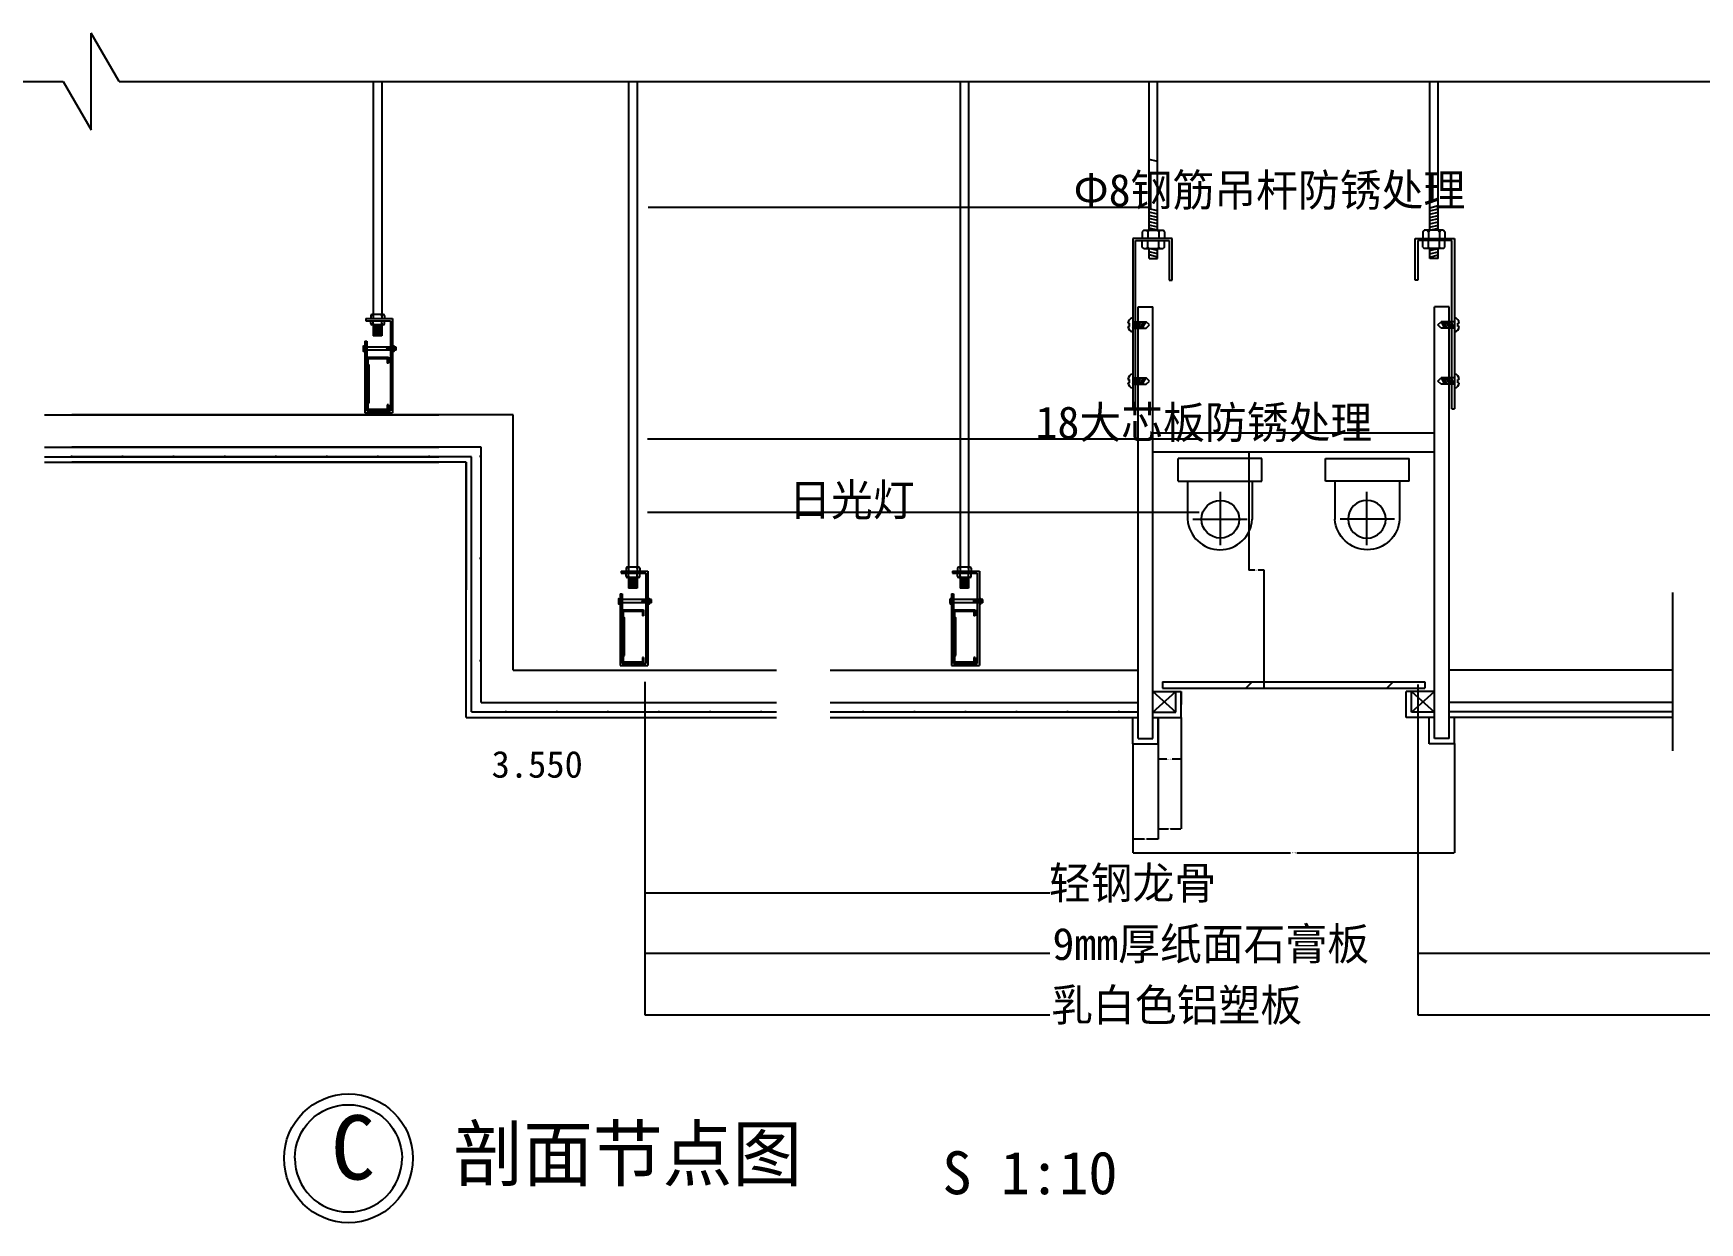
# Model space of a CAD drawing. Header units: metres. Extents: x -116298 to -111425, y -71583 to -67922.
# Drawn here: x -115002 to -113449, y -70342 to -69233 of the extents above; entities that cross this region are included whole.
import ezdxf

# ---------------------------------------------------------------- set-up
doc = ezdxf.new("R2010")
doc.units = ezdxf.units.M
for name, color, linetype in [('10', 8, 'Continuous'), ('10地线纹理填充', 8, 'Continuous'), ('20', 1, 'Continuous'), ('7', 7, 'Continuous'), ('8', 7, 'Continuous'), ('D', 3, 'Continuous'), ('墙柱', 2, 'Continuous'), ('家具', 3, 'Continuous')]:
    doc.layers.add(name, color=color, linetype=linetype)
doc.dimstyles.get("Standard").update_dxf_attribs({"dimtxt": 2.5, "dimasz": 2.5, "dimexe": 1.25, "dimexo": 0.625, "dimtad": 1, "dimcen": 2.5, "dimazin": 3, "dimtfac": 1, "dimtmove": 0, "dimatfit": 3})

# ---------------------------------------------------------------- blocks, each defined once
blk = doc.blocks.new('HY-4')
at = {"layer": '20'}
for points in [[(-5, 0, -1), (5, 0, -1)], [(-5, 0, 1), (5, 0, 1)]]:
    blk.add_lwpolyline(points, format="xyb", dxfattribs=at)
blk.add_circle((0, 0), 6, dxfattribs=at)
blk.add_circle((0, 0), 6, dxfattribs=at)
blk = doc.blocks.new('管灯')
for p, q in [((-133.51, 234.02), (-133.51, 164.05)), ((-175.41, 149.92), (-175.41, 200.06)), ((-97.4, 199.91), (-168.68, 199.91)), ((-90.55, 149.92), (-90.55, 199.91)), ((-78.1, 149.92), (-187.85, 149.92)), ((-187.85, 149.92), (-187.85, 119.92)), ((-78.1, 149.92), (-78.1, 119.92)), ((-187.85, 119.92), (-78.1, 119.92))]:
    blk.add_line(p, q)
blk.add_circle((-133.51, 199.91), 24.78)
blk.add_arc((-132.97, 197.42), 42.5, 3.36, 176.64)
blk = doc.blocks.new('_CLOSEDFILLED')
at = {"color": 0, "linetype": 'BYBLOCK'}
blk.add_solid([(-1, 0.2), (0, 0), (-1, -0.2)], dxfattribs=at)
blk = doc.blocks.new('*D9')
for p, q in [((-113868.98, -69623.66), (-113868.98, -69733.9)), ((-113863.465, -69733.9), (-113869.23, -69733.9)), ((-113854.7, -69733.9), (-113860.465, -69733.9)), ((-113854.95, -69844.14), (-113854.95, -69733.9))]:
    blk.add_line(p, q)
at = {"layer": 'Defpoints'}
for p in [(-113868.98, -69623.66), (-113854.95, -69733.9), (-113854.95, -69844.14)]:
    blk.add_point(p, dxfattribs=at)
at = {"layer": '7', "xscale": 0.25, "yscale": 0.25}
blk.add_blockref('_CLOSEDFILLED', (-113868.98, -69733.9), dxfattribs=at)
at = {"layer": '7', "xscale": 0.25, "yscale": 0.25, "rotation": 180}
blk.add_blockref('_CLOSEDFILLED', (-113854.95, -69733.9), dxfattribs=at)
at = {"layer": '7', "insert": (-113861.965, -69733.9), "char_height": 1, "attachment_point": 5}
blk.add_mtext('220', dxfattribs=at)
blk = doc.blocks.new('*D11')
for p, q in [((-114598.91, -69633.29), (-114598.91, -69752.29)), ((-114599.16, -69752.29), (-114599.41, -69752.29)), ((-114598.91, -69871.29), (-114598.91, -69752.29)), ((-114598.91, -69752.29), (-114598.91, -69752.29)), ((-114598.66, -69752.29), (-114598.41, -69752.29))]:
    blk.add_line(p, q)
at = {"layer": 'Defpoints'}
for p in [(-114598.91, -69633.29), (-114598.91, -69752.29), (-114598.91, -69871.29)]:
    blk.add_point(p, dxfattribs=at)
at = {"layer": '7', "xscale": 0.25, "yscale": 0.25}
blk.add_blockref('_CLOSEDFILLED', (-114598.91, -69752.29), dxfattribs=at)
at = {"layer": '7', "xscale": 0.25, "yscale": 0.25, "rotation": 180}
blk.add_blockref('_CLOSEDFILLED', (-114598.91, -69752.29), dxfattribs=at)
at = {"layer": '7', "insert": (-114598.91, -69751.165), "char_height": 1, "attachment_point": 5}
blk.add_mtext('150', dxfattribs=at)
blk = doc.blocks.new('*D13')
for p, q in [((-113932.35, -69847.07), (-113932.35, -69859.26)), ((-113932.6, -69859.26), (-113932.85, -69859.26)), ((-113932.35, -69871.46), (-113932.35, -69859.26)), ((-113932.35, -69859.26), (-113932.35, -69859.26)), ((-113932.1, -69859.26), (-113931.85, -69859.26))]:
    blk.add_line(p, q)
at = {"layer": 'Defpoints'}
for p in [(-113932.35, -69847.07), (-113932.35, -69859.26), (-113932.35, -69871.46)]:
    blk.add_point(p, dxfattribs=at)
at = {"layer": '10地线纹理填充', "xscale": 0.25, "yscale": 0.25}
blk.add_blockref('_CLOSEDFILLED', (-113932.35, -69859.26), dxfattribs=at)
at = {"layer": '10地线纹理填充', "xscale": 0.25, "yscale": 0.25, "rotation": 180}
blk.add_blockref('_CLOSEDFILLED', (-113932.35, -69859.26), dxfattribs=at)
at = {"layer": '10地线纹理填充', "insert": (-113932.35, -69858.135), "char_height": 1, "attachment_point": 5}
blk.add_mtext('20', dxfattribs=at)
blk = doc.blocks.new('*D14')
for p, q in [((-113977.23, -69895.85), (-113977.23, -69997.76)), ((-113677.54, -69895.76), (-113677.54, -69997.76)), ((-113976.98, -69997.76), (-113830.385, -69997.76)), ((-113824.385, -69997.76), (-113677.79, -69997.76))]:
    blk.add_line(p, q)
at = {"layer": 'Defpoints'}
for p in [(-113977.23, -69895.85), (-113677.54, -69895.76), (-113977.23, -69997.76)]:
    blk.add_point(p, dxfattribs=at)
at = {"layer": '7', "xscale": 0.25, "yscale": 0.25, "rotation": 180}
blk.add_blockref('_CLOSEDFILLED', (-113977.23, -69997.76), dxfattribs=at)
at = {"layer": '7', "xscale": 0.25, "yscale": 0.25}
blk.add_blockref('_CLOSEDFILLED', (-113677.54, -69997.76), dxfattribs=at)
at = {"layer": '7', "insert": (-113827.385, -69997.76), "char_height": 1, "attachment_point": 5}
blk.add_mtext('299,69', dxfattribs=at)
blk = doc.blocks.new('*D15')
for p, q in [((-113932.35, -69871.46), (-113932.35, -69910.26)), ((-113953.81, -69895.85), (-113953.81, -69910.26)), ((-113945.58, -69910.26), (-113954.06, -69910.26)), ((-113932.1, -69910.26), (-113940.58, -69910.26))]:
    blk.add_line(p, q)
at = {"layer": 'Defpoints'}
for p in [(-113932.35, -69871.46), (-113953.81, -69895.85), (-113932.35, -69910.26)]:
    blk.add_point(p, dxfattribs=at)
at = {"layer": '7', "xscale": 0.25, "yscale": 0.25}
blk.add_blockref('_CLOSEDFILLED', (-113953.81, -69910.26), dxfattribs=at)
at = {"layer": '7', "xscale": 0.25, "yscale": 0.25, "rotation": 180}
blk.add_blockref('_CLOSEDFILLED', (-113932.35, -69910.26), dxfattribs=at)
at = {"layer": '7', "insert": (-113943.08, -69910.26), "char_height": 1, "attachment_point": 5}
blk.add_mtext('21,46', dxfattribs=at)
blk = doc.blocks.new('*D16')
for p, q in [((-113953.81, -69871.46), (-113953.81, -69975.26)), ((-113932.35, -69871.46), (-113932.35, -69975.26)), ((-113953.56, -69975.26), (-113944.08, -69975.26)), ((-113942.08, -69975.26), (-113932.6, -69975.26))]:
    blk.add_line(p, q)
at = {"layer": 'Defpoints'}
for p in [(-113953.81, -69871.46), (-113932.35, -69871.46), (-113953.81, -69975.26)]:
    blk.add_point(p, dxfattribs=at)
at = {"layer": '7', "xscale": 0.25, "yscale": 0.25, "rotation": 180}
blk.add_blockref('_CLOSEDFILLED', (-113953.81, -69975.26), dxfattribs=at)
at = {"layer": '7', "xscale": 0.25, "yscale": 0.25}
blk.add_blockref('_CLOSEDFILLED', (-113932.35, -69975.26), dxfattribs=at)
at = {"layer": '7', "insert": (-113943.08, -69975.26), "char_height": 1, "attachment_point": 5}
blk.add_mtext('20', dxfattribs=at)
blk = doc.blocks.new('*D17')
for p, q in [((-113977.23, -69895.85), (-113977.23, -69984.76)), ((-113953.81, -69895.85), (-113953.81, -69984.76)), ((-113966.52, -69984.76), (-113977.48, -69984.76)), ((-113953.56, -69984.76), (-113964.52, -69984.76))]:
    blk.add_line(p, q)
at = {"layer": 'Defpoints'}
for p in [(-113977.23, -69895.85), (-113953.81, -69895.85), (-113953.81, -69984.76)]:
    blk.add_point(p, dxfattribs=at)
at = {"layer": '7', "xscale": 0.25, "yscale": 0.25}
blk.add_blockref('_CLOSEDFILLED', (-113977.23, -69984.76), dxfattribs=at)
at = {"layer": '7', "xscale": 0.25, "yscale": 0.25, "rotation": 180}
blk.add_blockref('_CLOSEDFILLED', (-113953.81, -69984.76), dxfattribs=at)
at = {"layer": '7', "insert": (-113965.52, -69984.76), "char_height": 1, "attachment_point": 5}
blk.add_mtext('25', dxfattribs=at)

msp = doc.modelspace()

# ---------------------------------------------------------------- hatches: boundary and pattern name
at = {"layer": '10'}
h = msp.add_hatch(dxfattribs=at)
h.set_pattern_fill('ANSI34', scale=29.27)
h.paths.add_polyline_path([(-113705.03, -69844.14), (-113705.03, -69838.29), (-113949.74, -69838.29), (-113949.74, -69844.14)])
at = {"layer": '10地线纹理填充'}
h = msp.add_hatch(dxfattribs=at)
h.set_pattern_fill('DOTS', scale=30)
h.paths.add_polyline_path([(-114966.49, -69619.29), (-114991.77, -69619.29), (-114991.77, -69628.29), (-114624.2, -69628.29), (-114593.91, -69628.29), (-114593.91, -69866.29), (-114309.34, -69866.29), (-114309.34, -69857.29), (-114584.91, -69857.29), (-114584.91, -69619.29)])
h = msp.add_hatch(dxfattribs=at)
h.set_pattern_fill('DOTS', scale=30)
h.paths.add_polyline_path([(-114259.34, -69857.29), (-114259.34, -69866.29), (-113972.35, -69866.29), (-113972.35, -69857.29)])

# ---------------------------------------------------------------- linework, layer by layer
msp.add_line((-113473.84, -69902.45), (-113473.84, -69754.95), dxfattribs=at)
at = {"layer": '20'}
for p, q in [((-114922.38, -69278.49), (-114948.36, -69233.49)), ((-114948.36, -69323.49), (-114948.36, -69233.49)), ((-116297.84, -69278.49), (-114974.34, -69278.49)), ((-114974.34, -69278.49), (-114948.36, -69323.49)), ((-114922.38, -69278.49), (-112766.34, -69278.49))]:
    msp.add_line(p, q, dxfattribs=at)
at = {"layer": 'D'}
for p, q in [((-113954.39, -69353.1), (-113962.19, -69351.18)), ((-113954.39, -69399.1), (-113962.19, -69397.18)), ((-113954.39, -69402.11), (-113962.19, -69400.19)), ((-113954.39, -69405.13), (-113962.19, -69403.21)), ((-113954.39, -69408.14), (-113962.19, -69406.22)), ((-113700.38, -69396.08), (-113692.58, -69394.16)), ((-113700.38, -69399.1), (-113692.58, -69397.18)), ((-113700.38, -69402.11), (-113692.58, -69400.19)), ((-113700.38, -69405.13), (-113692.58, -69403.21)), ((-113700.38, -69408.14), (-113692.58, -69406.22)), ((-113954.39, -69411.15), (-113962.19, -69409.23)), ((-113954.39, -69414.17), (-113962.19, -69412.25)), ((-113954.39, -69417.18), (-113962.19, -69415.26)), ((-113700.38, -69411.15), (-113692.58, -69409.23)), ((-113700.38, -69414.17), (-113692.58, -69412.25)), ((-113700.38, -69417.18), (-113692.58, -69415.26)), ((-113954.39, -69436.05), (-113962.19, -69434.13)), ((-113954.39, -69439.07), (-113962.19, -69437.15)), ((-113700.38, -69436.05), (-113692.58, -69434.13)), ((-113700.38, -69439.07), (-113692.58, -69437.15)), ((-113954.39, -69442.08), (-113962.19, -69440.16)), ((-113700.38, -69442.08), (-113692.58, -69440.16)), ((-113977.33, -69502.4), (-113964.85, -69502.4)), ((-113977.33, -69508.25), (-113964.85, -69508.25)), ((-113677.43, -69502.4), (-113689.91, -69502.4)), ((-113677.43, -69508.25), (-113689.91, -69508.25)), ((-113977.33, -69554.8), (-113964.85, -69554.8)), ((-113977.33, -69560.66), (-113964.85, -69560.66)), ((-113677.43, -69554.8), (-113689.91, -69554.8)), ((-113677.43, -69560.66), (-113689.91, -69560.66)), ((-113974.79, -69583.63), (-113977.33, -69583.63)), ((-113679.97, -69583.63), (-113677.43, -69583.63))]:
    msp.add_line(p, q, dxfattribs=at)
at = {"layer": '墙柱'}
for p, q in [((-114991.77, -69633.29), (-114624.2, -69633.29)), ((-114598.91, -69633.29), (-114966.49, -69633.29)), ((-114598.91, -69871.29), (-114598.91, -69633.29)), ((-113932.35, -69871.46), (-113932.35, -69847.07)), ((-113722.42, -69871.46), (-113722.42, -69847.07)), ((-114598.91, -69871.29), (-114309.34, -69871.29)), ((-114259.34, -69871.29), (-113972.35, -69871.29)), ((-113977.23, -69895.85), (-113977.23, -69871.29)), ((-113958.69, -69871.46), (-113932.35, -69871.46)), ((-113953.81, -69895.85), (-113953.81, -69871.46)), ((-113696.08, -69871.46), (-113722.42, -69871.46)), ((-113700.96, -69895.85), (-113700.96, -69871.46)), ((-113473.84, -69871.29), (-113682.42, -69871.29)), ((-113677.54, -69895.76), (-113677.54, -69871.29)), ((-113977.23, -69895.85), (-113953.81, -69895.85)), ((-113677.54, -69895.85), (-113700.96, -69895.85))]:
    msp.add_line(p, q, dxfattribs=at)
at = {"layer": '家具'}
for p, q in [((-114685.34, -69278.49), (-114685.34, -69495.61)), ((-114677.34, -69278.49), (-114677.34, -69495.61)), ((-114447.34, -69278.49), (-114447.34, -69731.11)), ((-114439.34, -69278.49), (-114439.34, -69731.11)), ((-114138.34, -69278.49), (-114138.34, -69731.11)), ((-114130.34, -69278.49), (-114130.34, -69731.11)), ((-113962.19, -69417.18), (-113962.19, -69278.49)), ((-113954.39, -69417.18), (-113954.39, -69278.49)), ((-113700.38, -69417.18), (-113700.38, -69278.49)), ((-113692.58, -69417.18), (-113692.58, -69278.49)), ((-113967.14, -69417.18), (-113968.43, -69418.47)), ((-113968.43, -69418.47), (-113968.43, -69424.66)), ((-113967.14, -69417.18), (-113949.12, -69417.18)), ((-113963.44, -69418.47), (-113964.73, -69417.18)), ((-113962.13, -69417.18), (-113963.41, -69418.47)), ((-113963.41, -69418.47), (-113963.41, -69424.66)), ((-113953.14, -69418.47), (-113954.42, -69417.18)), ((-113951.83, -69417.18), (-113953.11, -69418.47)), ((-113953.11, -69418.47), (-113953.11, -69424.66)), ((-113947.84, -69418.47), (-113949.12, -69417.18)), ((-113947.84, -69418.47), (-113947.84, -69424.66)), ((-113706.93, -69418.47), (-113705.64, -69417.18)), ((-113706.93, -69418.47), (-113706.93, -69424.66)), ((-113687.62, -69417.18), (-113705.64, -69417.18)), ((-113702.94, -69417.18), (-113701.66, -69418.47)), ((-113701.66, -69418.47), (-113701.66, -69424.66)), ((-113701.63, -69418.47), (-113700.35, -69417.18)), ((-113692.64, -69417.18), (-113691.35, -69418.47)), ((-113691.35, -69418.47), (-113691.35, -69424.66)), ((-113691.32, -69418.47), (-113690.04, -69417.18)), ((-113687.62, -69417.18), (-113686.34, -69418.47)), ((-113686.34, -69418.47), (-113686.34, -69424.66)), ((-113953.11, -69424.66), (-113977.33, -69424.66)), ((-113977.33, -69424.66), (-113977.33, -69583.63)), ((-113974.79, -69426.71), (-113943.28, -69426.71)), ((-113974.79, -69502.4), (-113974.79, -69426.71)), ((-113968.43, -69432.91), (-113968.43, -69426.71)), ((-113967.14, -69434.19), (-113968.43, -69432.91)), ((-113967.14, -69434.19), (-113949.12, -69434.19)), ((-113963.44, -69432.91), (-113964.73, -69434.19)), ((-113963.41, -69432.91), (-113963.41, -69426.71)), ((-113962.13, -69434.19), (-113963.41, -69432.91)), ((-113962.19, -69443.58), (-113962.19, -69434.13)), ((-113953.14, -69432.91), (-113954.42, -69434.19)), ((-113940.74, -69424.66), (-113954.39, -69424.66)), ((-113954.39, -69443.58), (-113954.39, -69434.16)), ((-113953.11, -69432.91), (-113953.11, -69426.71)), ((-113951.83, -69434.19), (-113953.11, -69432.91)), ((-113947.84, -69432.91), (-113949.12, -69434.19)), ((-113947.84, -69432.91), (-113947.84, -69426.71)), ((-113943.28, -69426.71), (-113943.28, -69463.54)), ((-113940.74, -69463.54), (-113940.74, -69424.66)), ((-113714.03, -69463.54), (-113714.03, -69424.66)), ((-113714.03, -69424.66), (-113700.38, -69424.66)), ((-113711.49, -69426.71), (-113711.49, -69463.54)), ((-113679.97, -69426.71), (-113711.49, -69426.71)), ((-113706.93, -69432.91), (-113706.93, -69426.71)), ((-113706.93, -69432.91), (-113705.64, -69434.19)), ((-113687.62, -69434.19), (-113705.64, -69434.19)), ((-113702.94, -69434.19), (-113701.66, -69432.91)), ((-113701.66, -69424.66), (-113677.43, -69424.66)), ((-113701.66, -69432.91), (-113701.66, -69426.71)), ((-113701.63, -69432.91), (-113700.35, -69434.19)), ((-113700.38, -69443.58), (-113700.38, -69434.16)), ((-113692.64, -69434.19), (-113691.35, -69432.91)), ((-113692.58, -69443.58), (-113692.58, -69434.13)), ((-113691.35, -69432.91), (-113691.35, -69426.71)), ((-113691.32, -69432.91), (-113690.04, -69434.19)), ((-113687.62, -69434.19), (-113686.34, -69432.91)), ((-113686.34, -69432.91), (-113686.34, -69426.71)), ((-113679.97, -69502.4), (-113679.97, -69426.71)), ((-113677.43, -69424.66), (-113677.43, -69583.63)), ((-113962.19, -69443.58), (-113954.39, -69443.58)), ((-113692.58, -69443.58), (-113700.38, -69443.58)), ((-113943.28, -69463.54), (-113940.74, -69463.54)), ((-113711.49, -69463.54), (-113714.03, -69463.54)), ((-114692.32, -69499.48), (-114692.32, -69501.48)), ((-114692.32, -69499.48), (-114667.32, -69499.48)), ((-114687.72, -69496.83), (-114687.72, -69499.52)), ((-114677.34, -69495.64), (-114686.53, -69495.64)), ((-114685.34, -69495.41), (-114677.34, -69495.41)), ((-114685.34, -69496.83), (-114685.34, -69499.52)), ((-114685.34, -69499.52), (-114685.34, -69499.53)), ((-114676.15, -69495.64), (-114677.34, -69495.64)), ((-114677.34, -69496.83), (-114677.34, -69499.52)), ((-114677.34, -69499.52), (-114677.34, -69499.53)), ((-114674.95, -69496.83), (-114674.95, -69499.52)), ((-114667.32, -69499.48), (-114667.32, -69587.48)), ((-113972.35, -69890.97), (-113972.35, -69488.41)), ((-113972.35, -69488.41), (-113958.69, -69488.41)), ((-113958.69, -69890.97), (-113958.69, -69488.41)), ((-113696.08, -69890.97), (-113696.08, -69488.41)), ((-113682.42, -69488.41), (-113696.08, -69488.41)), ((-113682.42, -69890.97), (-113682.42, -69488.41)), ((-114692.32, -69501.48), (-114669.32, -69501.48)), ((-114687.72, -69504.09), (-114687.72, -69501.41)), ((-114677.34, -69505.28), (-114686.53, -69505.28)), ((-114685.34, -69504.09), (-114685.34, -69501.41)), ((-114685.34, -69505.28), (-114685.34, -69515.46)), ((-114677.34, -69506.05), (-114685.34, -69506.83)), ((-114685.34, -69506.99), (-114677.34, -69506.82)), ((-114677.34, -69506.92), (-114685.34, -69507.65)), ((-114685.34, -69507.86), (-114677.34, -69507.86)), ((-114677.34, -69507.93), (-114685.34, -69508.53)), ((-114685.34, -69508.72), (-114677.34, -69508.91)), ((-114677.34, -69509.01), (-114685.34, -69509.79)), ((-114685.34, -69509.93), (-114677.34, -69509.76)), ((-114677.34, -69509.88), (-114685.34, -69510.61)), ((-114685.34, -69510.79), (-114677.34, -69510.79)), ((-114677.34, -69510.89), (-114685.34, -69511.48)), ((-114685.34, -69511.65), (-114677.34, -69511.83)), ((-114677.34, -69511.9), (-114685.34, -69512.23)), ((-114677.34, -69512.82), (-114685.34, -69512.5)), ((-114685.34, -69513.08), (-114677.34, -69512.89)), ((-114677.34, -69513.84), (-114685.34, -69513.25)), ((-114685.34, -69513.93), (-114677.34, -69513.93)), ((-114677.34, -69514.84), (-114685.34, -69514.11)), ((-114685.34, -69514.79), (-114677.34, -69514.97)), ((-114677.34, -69515.46), (-114685.34, -69515.46)), ((-114677.34, -69504.09), (-114677.34, -69501.41)), ((-114677.34, -69505.28), (-114677.34, -69515.46)), ((-114676.15, -69505.28), (-114677.34, -69505.28)), ((-114674.95, -69504.09), (-114674.95, -69501.41)), ((-114669.32, -69501.48), (-114669.32, -69585.48)), ((-113981.83, -69506.82), (-113980.37, -69506.82)), ((-113981.79, -69503.83), (-113980.37, -69503.83)), ((-113980.37, -69506.82), (-113980.37, -69503.83)), ((-113977.33, -69508.25), (-113974.15, -69502.4)), ((-113975.11, -69508.25), (-113971.93, -69502.4)), ((-113974.79, -69554.8), (-113974.79, -69508.25)), ((-113972.89, -69508.25), (-113969.71, -69502.4)), ((-113970.67, -69508.25), (-113967.48, -69502.4)), ((-113968.45, -69508.25), (-113965.26, -69502.4)), ((-113961.68, -69505.33), (-113964.85, -69502.4)), ((-113964.85, -69508.25), (-113961.68, -69505.33)), ((-113693.09, -69505.33), (-113689.91, -69502.4)), ((-113689.91, -69508.25), (-113693.09, -69505.33)), ((-113686.32, -69508.25), (-113689.5, -69502.4)), ((-113684.1, -69508.25), (-113687.28, -69502.4)), ((-113681.88, -69508.25), (-113685.06, -69502.4)), ((-113679.65, -69508.25), (-113682.84, -69502.4)), ((-113677.43, -69508.25), (-113680.62, -69502.4)), ((-113679.97, -69554.8), (-113679.97, -69508.25)), ((-113674.4, -69506.82), (-113674.4, -69503.83)), ((-113672.97, -69503.83), (-113674.4, -69503.83)), ((-113672.93, -69506.82), (-113674.4, -69506.82)), ((-114694.78, -69525.59), (-114694.78, -69529.49)), ((-114694.33, -69525.15), (-114693.32, -69525.15)), ((-114693.32, -69526.04), (-114694.33, -69526.04)), ((-114694.33, -69526.04), (-114693.32, -69526.04)), ((-114693.32, -69529.04), (-114694.33, -69529.04)), ((-114694.33, -69529.04), (-114693.32, -69529.04)), ((-114694.33, -69529.93), (-114693.32, -69529.93)), ((-114693.32, -69520.48), (-114691.32, -69520.48)), ((-114693.32, -69520.48), (-114693.32, -69587.48)), ((-114693.32, -69525.15), (-114693.32, -69529.93)), ((-114691.32, -69520.48), (-114691.32, -69585.48)), ((-114668.12, -69526.04), (-114691.32, -69526.04)), ((-114668.12, -69529.04), (-114691.32, -69529.04)), ((-114672.59, -69526.04), (-114673.11, -69529.04)), ((-114672.32, -69526.04), (-114672.85, -69529.04)), ((-114671.89, -69526.04), (-114672.41, -69529.04)), ((-114671.62, -69526.04), (-114672.15, -69529.04)), ((-114671.19, -69526.04), (-114671.71, -69529.04)), ((-114670.92, -69526.04), (-114671.45, -69529.04)), ((-114670.49, -69526.04), (-114671.01, -69529.04)), ((-114670.22, -69526.04), (-114670.75, -69529.04)), ((-114669.79, -69526.04), (-114670.31, -69529.04)), ((-114669.52, -69526.04), (-114670.05, -69529.04)), ((-114669.09, -69526.04), (-114669.61, -69529.04)), ((-114668.82, -69526.04), (-114669.35, -69529.04)), ((-114668.39, -69526.04), (-114668.91, -69529.04)), ((-114668.12, -69526.04), (-114668.65, -69529.04)), ((-114666.32, -69525.15), (-114667.32, -69525.15)), ((-114667.32, -69525.15), (-114667.32, -69529.93)), ((-114666.32, -69526.04), (-114667.32, -69526.04)), ((-114666.32, -69529.04), (-114667.32, -69529.04)), ((-114666.32, -69529.93), (-114667.32, -69529.93)), ((-114665.42, -69526.04), (-114665.94, -69529.04)), ((-114665.87, -69525.59), (-114665.87, -69529.49)), ((-114664.12, -69526.04), (-114665.87, -69526.04)), ((-114664.12, -69529.04), (-114665.87, -69529.04)), ((-114665.15, -69526.04), (-114665.68, -69529.04)), ((-114664.72, -69526.04), (-114665.24, -69529.04)), ((-114664.45, -69526.04), (-114664.98, -69529.04)), ((-114664.12, -69529.04), (-114664.12, -69526.04)), ((-114691.32, -69535.48), (-114671.32, -69535.48)), ((-114691.32, -69542.51), (-114691.32, -69535.48)), ((-114691.32, -69542.51), (-114690.32, -69543.44)), ((-114690.32, -69577.51), (-114690.32, -69543.44)), ((-114690.12, -69536.68), (-114672.52, -69536.68)), ((-114690.12, -69541.99), (-114690.12, -69536.68)), ((-114690.12, -69541.99), (-114689.12, -69542.92)), ((-114689.12, -69578.03), (-114689.12, -69542.92)), ((-114672.52, -69536.68), (-114672.52, -69540.98)), ((-114671.32, -69540.98), (-114672.52, -69540.98)), ((-114671.32, -69535.48), (-114671.32, -69540.98)), ((-113981.83, -69559.23), (-113980.37, -69559.23)), ((-113981.79, -69556.23), (-113980.37, -69556.23)), ((-113980.37, -69559.23), (-113980.37, -69556.23)), ((-113977.33, -69560.66), (-113974.15, -69554.8)), ((-113975.11, -69560.66), (-113971.93, -69554.8)), ((-113974.79, -69583.63), (-113974.79, -69560.66)), ((-113972.89, -69560.66), (-113969.71, -69554.8)), ((-113970.67, -69560.66), (-113967.48, -69554.8)), ((-113968.45, -69560.66), (-113965.26, -69554.8)), ((-113961.68, -69557.73), (-113964.85, -69554.8)), ((-113964.85, -69560.66), (-113961.68, -69557.73)), ((-113693.09, -69557.73), (-113689.91, -69554.8)), ((-113689.91, -69560.66), (-113693.09, -69557.73)), ((-113686.32, -69560.66), (-113689.5, -69554.8)), ((-113684.1, -69560.66), (-113687.28, -69554.8)), ((-113681.88, -69560.66), (-113685.06, -69554.8)), ((-113679.65, -69560.66), (-113682.84, -69554.8)), ((-113677.43, -69560.66), (-113680.62, -69554.8)), ((-113679.97, -69583.63), (-113679.97, -69560.66)), ((-113674.4, -69559.23), (-113674.4, -69556.23)), ((-113672.97, -69556.23), (-113674.4, -69556.23)), ((-113672.93, -69559.23), (-113674.4, -69559.23)), ((-114691.32, -69578.44), (-114690.32, -69577.51)), ((-114691.32, -69585.48), (-114691.32, -69578.44)), ((-114690.12, -69578.96), (-114689.12, -69578.03)), ((-114991.77, -69589.29), (-114624.2, -69589.29)), ((-114554.91, -69589.29), (-114966.49, -69589.29)), ((-114693.32, -69587.48), (-114667.32, -69587.48)), ((-114671.32, -69585.48), (-114691.32, -69585.48)), ((-114691.32, -69585.48), (-114669.32, -69585.48)), ((-114690.12, -69584.28), (-114690.12, -69578.96)), ((-114672.52, -69584.28), (-114690.12, -69584.28)), ((-114671.32, -69579.98), (-114672.52, -69579.98)), ((-114672.52, -69579.98), (-114672.52, -69584.28)), ((-114671.32, -69579.98), (-114671.32, -69585.48)), ((-114554.91, -69827.29), (-114554.91, -69589.29)), ((-113958.69, -69606.09), (-113696.08, -69606.09)), ((-114991.77, -69619.29), (-114624.2, -69619.29)), ((-114584.91, -69619.29), (-114966.49, -69619.29)), ((-114584.91, -69857.29), (-114584.91, -69619.29)), ((-113958.69, -69623.66), (-113696.08, -69623.66)), ((-114991.77, -69628.29), (-114624.2, -69628.29)), ((-114593.91, -69628.29), (-114966.49, -69628.29)), ((-114593.91, -69866.29), (-114593.91, -69628.29)), ((-114449.73, -69732.33), (-114449.73, -69735.02)), ((-114439.34, -69731.14), (-114448.53, -69731.14)), ((-114447.34, -69730.91), (-114439.34, -69730.91)), ((-114447.34, -69732.33), (-114447.34, -69735.02)), ((-114438.15, -69731.14), (-114439.34, -69731.14)), ((-114439.34, -69732.33), (-114439.34, -69735.02)), ((-114436.96, -69732.33), (-114436.96, -69735.02)), ((-114140.73, -69732.33), (-114140.73, -69735.02)), ((-114130.34, -69731.14), (-114139.53, -69731.14)), ((-114138.34, -69730.91), (-114130.34, -69730.91)), ((-114138.34, -69732.33), (-114138.34, -69735.02)), ((-114129.15, -69731.14), (-114130.34, -69731.14)), ((-114130.34, -69732.33), (-114130.34, -69735.02)), ((-114127.96, -69732.33), (-114127.96, -69735.02)), ((-114454.33, -69734.98), (-114454.33, -69736.98)), ((-114454.33, -69734.98), (-114429.33, -69734.98)), ((-114454.33, -69736.98), (-114431.33, -69736.98)), ((-114449.73, -69739.59), (-114449.73, -69736.91)), ((-114439.34, -69740.78), (-114448.53, -69740.78)), ((-114447.34, -69735.02), (-114447.34, -69735.03)), ((-114447.34, -69739.59), (-114447.34, -69736.91)), ((-114447.34, -69740.78), (-114447.34, -69750.96)), ((-114439.34, -69741.55), (-114447.34, -69742.33)), ((-114447.34, -69742.49), (-114439.34, -69742.32)), ((-114439.34, -69742.42), (-114447.34, -69743.15)), ((-114447.34, -69743.36), (-114439.34, -69743.36)), ((-114439.34, -69743.43), (-114447.34, -69744.03)), ((-114447.34, -69744.22), (-114439.34, -69744.41)), ((-114439.34, -69744.51), (-114447.34, -69745.29)), ((-114447.34, -69745.43), (-114439.34, -69745.26)), ((-114439.34, -69745.38), (-114447.34, -69746.11)), ((-114447.34, -69746.29), (-114439.34, -69746.29)), ((-114439.34, -69746.39), (-114447.34, -69746.98)), ((-114447.34, -69747.15), (-114439.34, -69747.33)), ((-114439.34, -69747.4), (-114447.34, -69747.73)), ((-114439.34, -69748.32), (-114447.34, -69748)), ((-114447.34, -69748.58), (-114439.34, -69748.39)), ((-114439.34, -69749.34), (-114447.34, -69748.75)), ((-114447.34, -69749.43), (-114439.34, -69749.43)), ((-114439.34, -69750.34), (-114447.34, -69749.61)), ((-114439.34, -69735.02), (-114439.34, -69735.03)), ((-114439.34, -69739.59), (-114439.34, -69736.91)), ((-114439.34, -69740.78), (-114439.34, -69750.96)), ((-114438.15, -69740.78), (-114439.34, -69740.78)), ((-114436.96, -69739.59), (-114436.96, -69736.91)), ((-114431.33, -69736.98), (-114431.33, -69820.98)), ((-114429.33, -69734.98), (-114429.33, -69822.98)), ((-114145.33, -69734.98), (-114145.33, -69736.98)), ((-114145.33, -69734.98), (-114120.33, -69734.98)), ((-114145.33, -69736.98), (-114122.33, -69736.98)), ((-114140.73, -69739.59), (-114140.73, -69736.91)), ((-114130.34, -69740.78), (-114139.53, -69740.78)), ((-114138.34, -69735.02), (-114138.34, -69735.03)), ((-114138.34, -69739.59), (-114138.34, -69736.91)), ((-114138.34, -69740.78), (-114138.34, -69750.96)), ((-114130.34, -69741.55), (-114138.34, -69742.33)), ((-114138.34, -69742.49), (-114130.34, -69742.32)), ((-114130.34, -69742.42), (-114138.34, -69743.15)), ((-114138.34, -69743.36), (-114130.34, -69743.36)), ((-114130.34, -69743.43), (-114138.34, -69744.03)), ((-114138.34, -69744.22), (-114130.34, -69744.41)), ((-114130.34, -69744.51), (-114138.34, -69745.29)), ((-114138.34, -69745.43), (-114130.34, -69745.26)), ((-114130.34, -69745.38), (-114138.34, -69746.11)), ((-114138.34, -69746.29), (-114130.34, -69746.29)), ((-114130.34, -69746.39), (-114138.34, -69746.98)), ((-114138.34, -69747.15), (-114130.34, -69747.33)), ((-114130.34, -69747.4), (-114138.34, -69747.73)), ((-114130.34, -69748.32), (-114138.34, -69748)), ((-114138.34, -69748.58), (-114130.34, -69748.39)), ((-114130.34, -69749.34), (-114138.34, -69748.75)), ((-114138.34, -69749.43), (-114130.34, -69749.43)), ((-114130.34, -69750.34), (-114138.34, -69749.61)), ((-114130.34, -69735.02), (-114130.34, -69735.03)), ((-114130.34, -69739.59), (-114130.34, -69736.91)), ((-114130.34, -69740.78), (-114130.34, -69750.96)), ((-114129.15, -69740.78), (-114130.34, -69740.78)), ((-114127.96, -69739.59), (-114127.96, -69736.91)), ((-114122.33, -69736.98), (-114122.33, -69820.98)), ((-114120.33, -69734.98), (-114120.33, -69822.98)), ((-114456.78, -69761.09), (-114456.78, -69764.99)), ((-114456.34, -69760.65), (-114455.33, -69760.65)), ((-114456.34, -69761.54), (-114455.33, -69761.54)), ((-114455.33, -69761.54), (-114456.34, -69761.54)), ((-114456.34, -69764.54), (-114455.33, -69764.54)), ((-114455.33, -69764.54), (-114456.34, -69764.54)), ((-114455.33, -69755.98), (-114453.33, -69755.98)), ((-114455.33, -69755.98), (-114455.33, -69822.98)), ((-114455.33, -69760.65), (-114455.33, -69765.43)), ((-114453.33, -69755.98), (-114453.33, -69820.98)), ((-114430.13, -69761.54), (-114453.33, -69761.54)), ((-114430.13, -69764.54), (-114453.33, -69764.54)), ((-114447.34, -69750.29), (-114439.34, -69750.47)), ((-114439.34, -69750.96), (-114447.34, -69750.96)), ((-114434.59, -69761.54), (-114435.12, -69764.54)), ((-114434.33, -69761.54), (-114434.85, -69764.54)), ((-114433.89, -69761.54), (-114434.42, -69764.54)), ((-114433.63, -69761.54), (-114434.15, -69764.54)), ((-114433.19, -69761.54), (-114433.72, -69764.54)), ((-114432.93, -69761.54), (-114433.45, -69764.54)), ((-114432.49, -69761.54), (-114433.02, -69764.54)), ((-114432.23, -69761.54), (-114432.75, -69764.54)), ((-114431.79, -69761.54), (-114432.32, -69764.54)), ((-114431.53, -69761.54), (-114432.05, -69764.54)), ((-114431.09, -69761.54), (-114431.62, -69764.54)), ((-114430.83, -69761.54), (-114431.35, -69764.54)), ((-114430.39, -69761.54), (-114430.92, -69764.54)), ((-114430.13, -69761.54), (-114430.65, -69764.54)), ((-114429.33, -69760.65), (-114429.33, -69765.43)), ((-114428.32, -69760.65), (-114429.33, -69760.65)), ((-114428.32, -69761.54), (-114429.33, -69761.54)), ((-114428.32, -69764.54), (-114429.33, -69764.54)), ((-114427.42, -69761.54), (-114427.95, -69764.54)), ((-114427.87, -69761.09), (-114427.87, -69764.99)), ((-114426.13, -69761.54), (-114427.87, -69761.54)), ((-114426.13, -69764.54), (-114427.87, -69764.54)), ((-114427.16, -69761.54), (-114427.68, -69764.54)), ((-114426.72, -69761.54), (-114427.25, -69764.54)), ((-114426.46, -69761.54), (-114426.98, -69764.54)), ((-114426.13, -69764.54), (-114426.13, -69761.54)), ((-114147.78, -69761.09), (-114147.78, -69764.99)), ((-114147.34, -69760.65), (-114146.33, -69760.65)), ((-114146.33, -69761.54), (-114147.34, -69761.54)), ((-114147.34, -69761.54), (-114146.33, -69761.54)), ((-114146.33, -69764.54), (-114147.34, -69764.54)), ((-114147.34, -69764.54), (-114146.33, -69764.54)), ((-114146.33, -69755.98), (-114144.33, -69755.98)), ((-114146.33, -69755.98), (-114146.33, -69822.98)), ((-114146.33, -69760.65), (-114146.33, -69765.43)), ((-114144.33, -69755.98), (-114144.33, -69820.98)), ((-114121.13, -69761.54), (-114144.33, -69761.54)), ((-114121.13, -69764.54), (-114144.33, -69764.54)), ((-114138.34, -69750.29), (-114130.34, -69750.47)), ((-114130.34, -69750.96), (-114138.34, -69750.96)), ((-114125.59, -69761.54), (-114126.12, -69764.54)), ((-114125.33, -69761.54), (-114125.85, -69764.54)), ((-114124.89, -69761.54), (-114125.42, -69764.54)), ((-114124.63, -69761.54), (-114125.15, -69764.54)), ((-114124.19, -69761.54), (-114124.72, -69764.54)), ((-114123.93, -69761.54), (-114124.45, -69764.54)), ((-114123.49, -69761.54), (-114124.02, -69764.54)), ((-114123.23, -69761.54), (-114123.75, -69764.54)), ((-114122.79, -69761.54), (-114123.32, -69764.54)), ((-114122.53, -69761.54), (-114123.05, -69764.54)), ((-114122.09, -69761.54), (-114122.62, -69764.54)), ((-114121.83, -69761.54), (-114122.35, -69764.54)), ((-114121.39, -69761.54), (-114121.92, -69764.54)), ((-114121.13, -69761.54), (-114121.65, -69764.54)), ((-114119.32, -69760.65), (-114120.33, -69760.65)), ((-114120.33, -69760.65), (-114120.33, -69765.43)), ((-114119.32, -69761.54), (-114120.33, -69761.54)), ((-114119.32, -69764.54), (-114120.33, -69764.54)), ((-114118.42, -69761.54), (-114118.95, -69764.54)), ((-114118.87, -69761.09), (-114118.87, -69764.99)), ((-114117.13, -69761.54), (-114118.87, -69761.54)), ((-114117.13, -69764.54), (-114118.87, -69764.54)), ((-114118.16, -69761.54), (-114118.68, -69764.54)), ((-114117.72, -69761.54), (-114118.25, -69764.54)), ((-114117.46, -69761.54), (-114117.98, -69764.54)), ((-114117.13, -69764.54), (-114117.13, -69761.54)), ((-114456.34, -69765.43), (-114455.33, -69765.43)), ((-114453.33, -69778.01), (-114453.33, -69770.98)), ((-114453.33, -69770.98), (-114433.33, -69770.98)), ((-114453.33, -69778.01), (-114452.33, -69778.94)), ((-114452.33, -69813.01), (-114452.33, -69778.94)), ((-114452.13, -69777.49), (-114452.13, -69772.18)), ((-114452.13, -69772.18), (-114434.53, -69772.18)), ((-114452.13, -69777.49), (-114451.13, -69778.42)), ((-114451.13, -69813.53), (-114451.13, -69778.42)), ((-114434.53, -69772.18), (-114434.53, -69776.48)), ((-114433.33, -69776.48), (-114434.53, -69776.48)), ((-114433.33, -69770.98), (-114433.33, -69776.48)), ((-114428.32, -69765.43), (-114429.33, -69765.43)), ((-114147.34, -69765.43), (-114146.33, -69765.43)), ((-114144.33, -69770.98), (-114124.33, -69770.98)), ((-114144.33, -69778.01), (-114144.33, -69770.98)), ((-114144.33, -69778.01), (-114143.33, -69778.94)), ((-114143.33, -69813.01), (-114143.33, -69778.94)), ((-114143.13, -69772.18), (-114125.53, -69772.18)), ((-114143.13, -69777.49), (-114143.13, -69772.18)), ((-114143.13, -69777.49), (-114142.13, -69778.42)), ((-114142.13, -69813.53), (-114142.13, -69778.42)), ((-114125.53, -69772.18), (-114125.53, -69776.48)), ((-114124.33, -69776.48), (-114125.53, -69776.48)), ((-114124.33, -69770.98), (-114124.33, -69776.48)), ((-114119.32, -69765.43), (-114120.33, -69765.43)), ((-114554.91, -69827.29), (-114309.34, -69827.29)), ((-114455.33, -69822.98), (-114429.33, -69822.98)), ((-114453.33, -69813.94), (-114452.33, -69813.01)), ((-114453.33, -69820.98), (-114453.33, -69813.94)), ((-114433.33, -69820.98), (-114453.33, -69820.98)), ((-114453.33, -69820.98), (-114431.33, -69820.98)), ((-114452.13, -69814.46), (-114451.13, -69813.53)), ((-114452.13, -69819.78), (-114452.13, -69814.46)), ((-114434.53, -69819.78), (-114452.13, -69819.78)), ((-114434.53, -69815.48), (-114434.53, -69819.78)), ((-114433.33, -69815.48), (-114434.53, -69815.48)), ((-114433.33, -69815.48), (-114433.33, -69820.98)), ((-114259.34, -69827.29), (-113972.35, -69827.29)), ((-114146.33, -69822.98), (-114120.33, -69822.98)), ((-114144.33, -69813.94), (-114143.33, -69813.01)), ((-114144.33, -69820.98), (-114144.33, -69813.94)), ((-114144.33, -69820.98), (-114122.33, -69820.98)), ((-114124.33, -69820.98), (-114144.33, -69820.98)), ((-114143.13, -69814.46), (-114142.13, -69813.53)), ((-114143.13, -69819.78), (-114143.13, -69814.46)), ((-114125.53, -69819.78), (-114143.13, -69819.78)), ((-114124.33, -69815.48), (-114125.53, -69815.48)), ((-114125.53, -69815.48), (-114125.53, -69819.78)), ((-114124.33, -69815.48), (-114124.33, -69820.98)), ((-113473.84, -69827.29), (-113682.42, -69827.29)), ((-113949.74, -69838.29), (-113949.74, -69844.14)), ((-113949.74, -69838.29), (-113705.03, -69838.29)), ((-113705.03, -69838.29), (-113705.03, -69844.14)), ((-114584.91, -69857.29), (-114309.34, -69857.29)), ((-114259.34, -69857.29), (-113972.35, -69857.29)), ((-113958.69, -69847.07), (-113937.23, -69866.58)), ((-113958.69, -69866.58), (-113937.23, -69847.07)), ((-113958.69, -69847.07), (-113932.35, -69847.07)), ((-113949.74, -69844.14), (-113705.03, -69844.14)), ((-113937.23, -69866.58), (-113937.23, -69847.07)), ((-113696.08, -69847.07), (-113722.42, -69847.07)), ((-113717.54, -69847.07), (-113696.08, -69866.58)), ((-113717.54, -69866.58), (-113696.08, -69847.07)), ((-113717.54, -69866.58), (-113717.54, -69847.07)), ((-113473.84, -69857.29), (-113682.42, -69857.29)), ((-114593.91, -69866.29), (-114309.34, -69866.29)), ((-114259.34, -69866.29), (-113972.35, -69866.29)), ((-113958.69, -69866.58), (-113937.23, -69866.58)), ((-113696.08, -69866.58), (-113717.54, -69866.58)), ((-113473.84, -69866.29), (-113682.42, -69866.29)), ((-113972.35, -69890.97), (-113958.69, -69890.97)), ((-113682.42, -69890.97), (-113696.08, -69890.97))]:
    msp.add_line(p, q, dxfattribs=at)
for centre, radius, start, end in [((-114686.53, -69496.83), 1.19, 90, 180), ((-114686.53, -69496.83), 1.19, 0, 90), ((-114684.15, -69496.83), 1.19, 90, 180), ((-114678.53, -69496.83), 1.19, 0, 90), ((-114676.15, -69496.83), 1.19, 90, 180), ((-114676.15, -69496.83), 1.19, 0, 90), ((-113976.48, -69504.03), 5.35, 99.13, 177.89), ((-113678.28, -69504.03), 5.35, 2.11, 80.87), ((-114686.53, -69504.09), 1.19, 180, 270), ((-114686.53, -69504.09), 1.19, 270, 0), ((-114684.15, -69504.09), 1.19, 180, 270), ((-114678.53, -69504.09), 1.19, 270, 0), ((-114676.15, -69504.09), 1.19, 180, 270), ((-114676.15, -69504.09), 1.19, 270, 0), ((-113976.63, -69506.61), 5.21, 182.34, 262.26), ((-113678.13, -69506.61), 5.21, 277.74, 357.66), ((-114694.33, -69525.59), 0.45, 90, 180), ((-114694.33, -69525.59), 0.45, 180, 270), ((-114694.33, -69526.49), 0.45, 90, 180), ((-114694.33, -69528.59), 0.45, 180, 270), ((-114694.33, -69529.49), 0.45, 90, 180), ((-114694.33, -69529.49), 0.45, 180, 270), ((-114666.32, -69525.59), 0.45, 0, 90), ((-114666.32, -69525.59), 0.45, 270, 0), ((-114666.32, -69526.49), 0.45, 0, 90), ((-114666.32, -69528.59), 0.45, 270, 0), ((-114666.32, -69529.49), 0.45, 0, 90), ((-114666.32, -69529.49), 0.45, 270, 0), ((-113976.63, -69559.01), 5.21, 182.34, 262.26), ((-113976.48, -69556.43), 5.35, 99.13, 177.89), ((-113678.28, -69556.43), 5.35, 2.11, 80.87), ((-113678.13, -69559.01), 5.21, 277.74, 357.66), ((-114448.53, -69732.33), 1.19, 90, 180), ((-114448.53, -69732.33), 1.19, 0, 90), ((-114446.15, -69732.33), 1.19, 90, 180), ((-114440.53, -69732.33), 1.19, 0, 90), ((-114438.15, -69732.33), 1.19, 90, 180), ((-114438.15, -69732.33), 1.19, 0, 90), ((-114139.53, -69732.33), 1.19, 90, 180), ((-114139.53, -69732.33), 1.19, 0, 90), ((-114137.15, -69732.33), 1.19, 90, 180), ((-114131.53, -69732.33), 1.19, 0, 90), ((-114129.15, -69732.33), 1.19, 90, 180), ((-114129.15, -69732.33), 1.19, 0, 90), ((-114448.53, -69739.59), 1.19, 180, 270), ((-114448.53, -69739.59), 1.19, 270, 0), ((-114446.15, -69739.59), 1.19, 180, 270), ((-114440.53, -69739.59), 1.19, 270, 0), ((-114438.15, -69739.59), 1.19, 180, 270), ((-114438.15, -69739.59), 1.19, 270, 0), ((-114139.53, -69739.59), 1.19, 180, 270), ((-114139.53, -69739.59), 1.19, 270, 0), ((-114137.15, -69739.59), 1.19, 180, 270), ((-114131.53, -69739.59), 1.19, 270, 0), ((-114129.15, -69739.59), 1.19, 180, 270), ((-114129.15, -69739.59), 1.19, 270, 0), ((-114456.34, -69761.09), 0.45, 90, 180), ((-114456.34, -69761.09), 0.45, 180, 270), ((-114456.34, -69761.99), 0.45, 90, 180), ((-114456.34, -69764.09), 0.45, 180, 270), ((-114456.34, -69764.99), 0.45, 90, 180), ((-114456.34, -69764.99), 0.45, 180, 270), ((-114428.32, -69761.09), 0.45, 0, 90), ((-114428.32, -69761.09), 0.45, 270, 0), ((-114428.32, -69761.99), 0.45, 0, 90), ((-114428.32, -69764.09), 0.45, 270, 0), ((-114428.32, -69764.99), 0.45, 0, 90), ((-114428.32, -69764.99), 0.45, 270, 0), ((-114147.34, -69761.09), 0.45, 90, 180), ((-114147.34, -69761.09), 0.45, 180, 270), ((-114147.34, -69761.99), 0.45, 90, 180), ((-114147.34, -69764.09), 0.45, 180, 270), ((-114147.34, -69764.99), 0.45, 90, 180), ((-114147.34, -69764.99), 0.45, 180, 270), ((-114119.32, -69761.09), 0.45, 0, 90), ((-114119.32, -69761.09), 0.45, 270, 0), ((-114119.32, -69761.99), 0.45, 0, 90), ((-114119.32, -69764.09), 0.45, 270, 0), ((-114119.32, -69764.99), 0.45, 0, 90), ((-114119.32, -69764.99), 0.45, 270, 0)]:
    msp.add_arc(centre, radius, start, end, dxfattribs=at)

# ---------------------------------------------------------------- block references
at = {"layer": '8', "xscale": 10, "yscale": 10, "zscale": 10}
msp.add_blockref('HY-4', (-114708.54, -70282.45), dxfattribs=at)
at = {"layer": '家具', "yscale": 0.71, "zscale": 0.71, "rotation": 180}
for p, xscale in [((-113990.48, -69544.66), 0.71), ((-113664.28, -69544.66), -0.71)]:
    msp.add_blockref('管灯', p, dxfattribs=dict(at, xscale=xscale))

# ---------------------------------------------------------------- texts
for s, height, p in [('C', 60, (-114724.74, -70302.22)), ('剖面节点图', 50, (-114610.6, -70303.15)), ('S 1:10', 40, (-114154.81, -70315.94))]:
    msp.add_text(s, height=height).set_placement(p)
at = {"insert": (-114032.54, -69364.65), "char_height": 30, "attachment_point": 1}
msp.add_mtext('Φ8钢筋吊杆防锈处理', dxfattribs=at)
at = {"layer": '7'}
msp.add_text('3.550', height=25, dxfattribs=at).set_placement((-114575.05, -69927.53))
at = {"layer": '7', "char_height": 30, "attachment_point": 1}
for s, insert in [('18大芯板防锈处理', (-114067.93, -69581.25)), ('日光灯', (-114297.7, -69653.47)), ('轻钢龙骨', (-114055.58, -70010.73)), ('9mm厚纸面石膏板', (-114052.18, -70067.51)), ('乳白色铝塑板', (-114053.43, -70124.51))]:
    msp.add_mtext(s, dxfattribs=dict(at, insert=insert))

# ---------------------------------------------------------------- dimensions: what is measured, and where the dimension line sits
at = {"layer": '10地线纹理填充'}
dim = msp.add_linear_dim(base=(-113932.35, -69859.26), p1=(-113932.35, -69847.07), p2=(-113932.35, -69871.46), text='20', dimstyle='Standard', dxfattribs=at)
dim.commit()
dim.dimension.update_dxf_attribs({"geometry": '*D13', "text_midpoint": (-113932.35, -69858.135)})
at = {"layer": '7'}
for base, p1, p2, text, picture, middle in [((-113854.95, -69733.9), (-113854.95, -69844.14), (-113868.98, -69623.66), '220', '*D9', (-113861.965, -69733.9)), ((-114598.91, -69752.29), (-114598.91, -69633.29), (-114598.91, -69871.29), '150', '*D11', (-114598.91, -69751.165)), ((-113953.81, -69975.26), (-113953.81, -69871.46), (-113932.35, -69871.46), '20', '*D16', (-113943.08, -69975.26)), ((-113953.81, -69984.76), (-113953.81, -69895.85), (-113977.23, -69895.85), '25', '*D17', (-113965.52, -69984.76))]:
    dim = msp.add_linear_dim(base=base, p1=p1, p2=p2, text=text, dimstyle='Standard', dxfattribs=at)
    dim.commit()
    dim.dimension.update_dxf_attribs({"geometry": picture, "text_midpoint": middle})
for base, p1, p2, picture, middle in [((-113932.35, -69910.26), (-113932.35, -69871.46), (-113953.81, -69895.85), '*D15', (-113943.08, -69910.26)), ((-113977.23, -69997.76), (-113977.23, -69895.85), (-113677.54, -69895.76), '*D14', (-113827.385, -69997.76))]:
    dim = msp.add_linear_dim(base=base, p1=p1, p2=p2, dimstyle='Standard', dxfattribs=at)
    dim.commit()
    dim.dimension.update_dxf_attribs({"geometry": picture, "text_midpoint": middle})

# ---------------------------------------------------------------- leaders
for points in [[(-113959.85, -69395.95), (-114429.18, -69395.95)], [(-113967.62, -69611.88), (-114429.68, -69611.88)], [(-113916.78, -69611.88), (-114120.08, -69611.88)], [(-113915.57, -69680.13), (-114429.68, -69680.13)], [(-114432.18, -69838.26), (-114432.18, -70034.76), (-114054.68, -70034.76)], [(-113711.68, -69840.76), (-113711.68, -70091.26), (-113409.62, -70091.26)], [(-114432.18, -69857.29), (-114432.18, -70091.26), (-114054.68, -70091.26)], [(-114432.18, -69871.29), (-114432.18, -70148.76), (-114054.68, -70148.76)], [(-113711.68, -69871.29), (-113711.68, -70148.76), (-113397.92, -70148.76)]]:
    msp.add_leader(points, dimstyle='Standard', dxfattribs=at)

doc.saveas('drawing.dxf')
